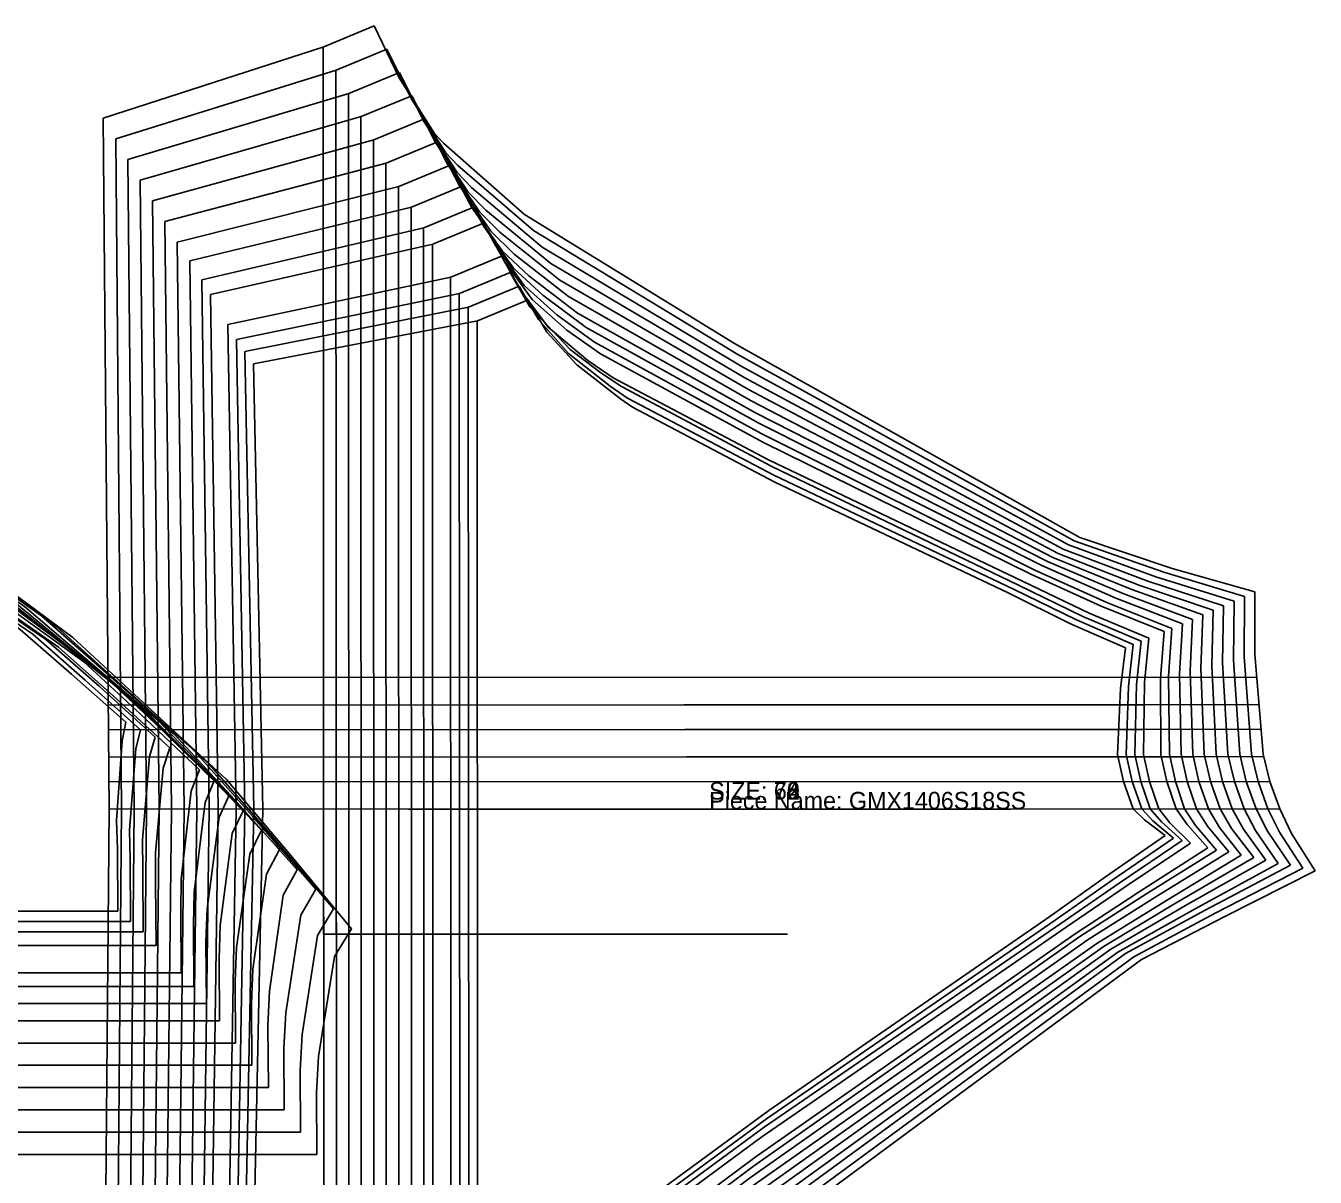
# Model space of a CAD drawing. Extents: x -2.3 to 71.7, y -13.3 to 27.1.
# Drawn here: x 53.22 to 71.74, y 10.59 to 27.13 of the extents above; entities that cross this region are included whole.
import ezdxf

# ---------------------------------------------------------------- set-up
doc = ezdxf.new("R2010")
doc.units = 0

# ---------------------------------------------------------------- blocks, each defined once
blk = doc.blocks.new('GMX1406S18BK_42')
at = {"layer": '1'}
for points in [[(45.3284, 23.3712), (45.6601, 22.6467), (46.1934, 22.1226), (47.0298, 21.7649), (48.6854, 21.0754), (51.3431, 19.6735), (53.1412, 18.4598), (53.8817, 17.8196), (54.659, 17.1264)], [(54.659, 17.1264), (54.6091, 16.8616), (54.5276, 15.7145), (54.5388, 15.302), (54.5448, 14.4146)], [(54.5448, 14.4146), (27.7718, 14.4146)]]:
    blk.add_lwpolyline(points, dxfattribs=at)
at = {"layer": '6'}
blk.add_line((54.5448, 14.4146), (27.7718, 14.4146), dxfattribs=at)
blk = doc.blocks.new('GMX1406S18BK_44')
at = {"layer": '1'}
for points in [[(45.4131, 23.5188), (45.7804, 22.6946), (46.2899, 22.1705), (47.0858, 21.7989), (48.7764, 21.0861), (51.489, 19.6403), (53.3231, 18.3906), (54.0778, 17.7324), (54.8698, 17.0198)], [(54.8698, 17.0198), (54.8056, 16.7473), (54.7136, 15.5759), (54.7219, 15.1543), (54.7279, 14.2669)], [(54.7279, 14.2669), (27.5611, 14.2669)]]:
    blk.add_lwpolyline(points, dxfattribs=at)
at = {"layer": '6'}
blk.add_line((54.7279, 14.2669), (27.5611, 14.2669), dxfattribs=at)
blk = doc.blocks.new('GMX1406S18BK_46')
at = {"layer": '1'}
for points in [[(45.4976, 23.6665), (45.8471, 22.8078), (46.3758, 22.2085), (47.1665, 21.8227), (48.8869, 21.088), (51.6458, 19.6011), (53.5099, 18.3183), (54.2763, 17.6436), (55.0805, 16.9134)], [(55.0805, 16.9134), (55.002, 16.6331), (54.8994, 15.4373), (54.9048, 15.0067), (54.9108, 14.1193)], [(54.9108, 14.1193), (27.3503, 14.1193)]]:
    blk.add_lwpolyline(points, dxfattribs=at)
at = {"layer": '6'}
blk.add_line((54.9108, 14.1193), (27.3503, 14.1193), dxfattribs=at)
blk = doc.blocks.new('GMX1406S18BK_48')
at = {"layer": '1'}
for points in [[(45.5822, 23.8633), (45.9172, 22.8791), (46.4603, 22.2134), (47.2331, 21.8329), (48.9871, 21.0696), (51.7979, 19.5298), (53.6952, 18.2051), (54.474, 17.51), (55.2913, 16.7576)], [(55.2913, 16.7576), (55.1984, 16.4696), (55.0852, 15.2495), (55.0878, 14.8098), (55.0938, 13.9224)], [(55.0938, 13.9224), (27.1396, 13.9224)]]:
    blk.add_lwpolyline(points, dxfattribs=at)
at = {"layer": '6'}
blk.add_line((55.0938, 13.9224), (27.1396, 13.9224), dxfattribs=at)
blk = doc.blocks.new('GMX1406S18BK_52')
at = {"layer": '1'}
for points in [[(45.7482, 24.2571), (46.0216, 23.2398), (46.5142, 22.4199), (47.3114, 21.9234), (49.1465, 21.0904), (52.0819, 19.4222), (54.0584, 17.9957), (54.8674, 17.2506), (55.7158, 16.4446)], [(55.7158, 16.4446), (55.5973, 16.1413), (55.4564, 14.8738), (55.4506, 14.4162), (55.4566, 13.5288)], [(55.4566, 13.5288), (26.715, 13.5288)]]:
    blk.add_lwpolyline(points, dxfattribs=at)
at = {"layer": '6'}
blk.add_line((55.4566, 13.5288), (26.715, 13.5288), dxfattribs=at)
blk = doc.blocks.new('GMX1406S18BK_54')
at = {"layer": '1'}
for points in [[(45.8297, 24.4539), (46.1137, 23.419), (46.6058, 22.5265), (47.3854, 21.9681), (49.2543, 21.0994), (52.2408, 19.3662), (54.2489, 17.889), (55.0695, 17.1195), (55.9297, 16.2875)], [(55.9297, 16.2875), (55.7998, 15.9765), (55.6416, 14.6858), (55.6305, 14.2193), (55.6365, 13.3319)], [(55.6365, 13.3319), (26.5012, 13.3319)]]:
    blk.add_lwpolyline(points, dxfattribs=at)
at = {"layer": '6'}
blk.add_line((55.6365, 13.3319), (26.5012, 13.3319), dxfattribs=at)
blk = doc.blocks.new('GMX1406S18BK_56')
at = {"layer": '1'}
for points in [[(45.9111, 24.6999), (46.2145, 23.5694), (46.6771, 22.594), (47.4516, 21.9829), (49.3566, 21.0747), (52.3972, 19.2703), (54.4386, 17.7376), (55.271, 16.9415), (56.1435, 16.081)], [(56.1435, 16.081), (56.0023, 15.7623), (55.8268, 14.4485), (55.8103, 13.9732), (55.8163, 13.0858)], [(55.8163, 13.0858), (26.2873, 13.0858)]]:
    blk.add_lwpolyline(points, dxfattribs=at)
at = {"layer": '6'}
blk.add_line((55.8163, 13.0858), (26.2873, 13.0858), dxfattribs=at)
blk = doc.blocks.new('GMX1406S18BK_58')
at = {"layer": '1'}
for points in [[(46.0015, 24.946), (46.2507, 23.7242), (46.7776, 22.6313), (47.5352, 22.003), (49.4715, 21.0515), (52.5577, 19.1699), (54.6258, 17.5783), (55.467, 16.7543), (56.3484, 15.864)], [(56.3484, 15.864), (56.1893, 15.5308), (56.0148, 14.2063), (55.9991, 13.7272), (56.0051, 12.8398)], [(56.0051, 12.8398), (26.0824, 12.8398)]]:
    blk.add_lwpolyline(points, dxfattribs=at)
at = {"layer": '6'}
blk.add_line((56.0051, 12.8398), (26.0824, 12.8398), dxfattribs=at)
blk = doc.blocks.new('GMX1406S18BK_60')
at = {"layer": '1'}
for points in [[(46.1339, 25.2167), (46.3501, 23.9211), (46.9351, 22.6654), (47.673, 22.0183), (49.643, 21.0102), (52.7769, 19.029), (54.8715, 17.3622), (55.7206, 16.5031), (56.6098, 15.5753)], [(56.6098, 15.5753), (56.4388, 15.2304), (56.2502, 13.8919), (56.2299, 13.4073), (56.2359, 12.5199)], [(56.2359, 12.5199), (25.8211, 12.5199)]]:
    blk.add_lwpolyline(points, dxfattribs=at)
at = {"layer": '6'}
blk.add_line((56.2359, 12.5199), (25.8211, 12.5199), dxfattribs=at)
blk = doc.blocks.new('GMX1406S18BK_62')
at = {"layer": '1'}
for points in [[(46.2692, 25.4874), (46.4465, 24.1051), (47.0401, 22.7987), (47.7906, 22.076), (49.7988, 21.0055), (52.9868, 18.9144), (55.1117, 17.1645), (55.9699, 16.2666), (56.8681, 15.2973)], [(56.8681, 15.2973), (56.6814, 14.9446), (56.4856, 13.5812), (56.4636, 13.0874), (56.4696, 12.2)], [(56.4696, 12.2), (25.5627, 12.2)]]:
    blk.add_lwpolyline(points, dxfattribs=at)
at = {"layer": '6'}
blk.add_line((56.4696, 12.2), (25.5627, 12.2), dxfattribs=at)
blk = doc.blocks.new('GMX1406S18BK_64')
at = {"layer": '1'}
for points in [[(46.4084, 25.7581), (46.5771, 24.2856), (47.1556, 22.8508), (47.9355, 22.1231), (49.9756, 20.9894), (53.2073, 18.7882), (55.3549, 16.9558), (56.2189, 16.0197), (57.1226, 15.0097)], [(57.1226, 15.0097), (56.9182, 14.6442), (56.7226, 13.2664), (56.7012, 12.7675), (56.7072, 11.8801)], [(56.7072, 11.8801), (25.3081, 11.8801)]]:
    blk.add_lwpolyline(points, dxfattribs=at)
at = {"layer": '6'}
blk.add_line((56.7072, 11.8801), (25.3081, 11.8801), dxfattribs=at)
blk = doc.blocks.new('GMX1406S18BK_66')
at = {"layer": '1'}
for points in [[(46.5369, 26.0288), (46.731, 24.4644), (47.315, 22.8986), (48.114, 22.1487), (50.1806, 20.9572), (53.4477, 18.6553), (55.6128, 16.748), (56.4806, 15.7774), (57.3878, 14.7306)], [(57.3878, 14.7306), (57.1735, 14.3584), (56.9564, 12.956), (56.9281, 12.4476), (56.9341, 11.5602)], [(56.9341, 11.5602), (25.043, 11.5602)]]:
    blk.add_lwpolyline(points, dxfattribs=at)
at = {"layer": '6'}
blk.add_line((56.9341, 11.5602), (25.043, 11.5602), dxfattribs=at)
blk = doc.blocks.new('GMX1406S18BK_68')
at = {"layer": '1'}
for points in [[(46.6743, 26.2995), (46.8893, 24.6486), (47.4877, 22.8715), (48.2771, 22.1164), (50.3697, 20.8776), (53.6734, 18.493), (55.8583, 16.5234), (56.7316, 15.5238), (57.6442, 14.4462)], [(57.6442, 14.4462), (57.4133, 14.0629), (57.1927, 12.6426), (57.1639, 12.1277), (57.1699, 11.2403)], [(57.1699, 11.2403), (24.7867, 11.2403)]]:
    blk.add_lwpolyline(points, dxfattribs=at)
at = {"layer": '6'}
blk.add_line((57.1699, 11.2403), (24.7867, 11.2403), dxfattribs=at)
blk = doc.blocks.new('GMX1406S18BK_70')
at = {"layer": '1'}
for points in [[(46.81, 26.5702), (47.0025, 24.871), (47.6689, 22.903), (48.4328, 22.1133), (50.5545, 20.821), (53.8983, 18.3427), (56.1046, 16.3028), (56.9838, 15.2705), (57.9021, 14.158)], [(57.9021, 14.158), (57.6563, 13.7625), (57.4288, 12.3281), (57.398, 11.8078), (57.404, 10.9204)], [(57.404, 10.9204), (24.5287, 10.9204)]]:
    blk.add_lwpolyline(points, dxfattribs=at)
at = {"layer": '6'}
blk.add_line((57.404, 10.9204), (24.5287, 10.9204), dxfattribs=at)
blk = doc.blocks.new('GMX1406S18SS_42')
at = {"layer": '1'}
for points in [[(56.4919, 22.2767), (59.7098, 22.8926), (59.7098, 22.8926), (60.4372, 23.1941)], [(60.4372, 23.1941), (60.7053, 22.7317), (61.135, 22.2587), (61.7615, 21.7718), (61.9357, 21.651), (63.9797, 20.5774), (67.3316, 18.9851), (68.2166, 18.5472), (69.0155, 18.198)], [(56.4936, 9.4681), (56.6273, 15.8788), (56.4919, 22.2767)], [(69.0155, 18.198), (68.9423, 17.6141), (68.8998, 16.6654)], [(68.8998, 16.6654), (68.9889, 16.2742), (69.1259, 15.8836), (69.1259, 15.8836), (69.2892, 15.725), (69.5837, 15.5014)], [(69.5837, 15.5014), (68.7265, 14.9066), (67.9298, 14.3382), (63.8926, 11.5529), (62.2561, 10.3475), (61.3005, 9.594), (60.7715, 9.0504), (60.4451, 8.5604)], [(60.4451, 8.5604), (59.7143, 8.8535), (56.4936, 9.4681)]]:
    blk.add_lwpolyline(points, dxfattribs=at)
at = {"layer": '5'}
blk.add_line((60.9289, 15.8772), (67.3666, 15.8772), dxfattribs=at)
at = {"layer": '7'}
blk.add_line((60.9289, 15.8772), (67.3666, 15.8772), dxfattribs=at)
at = {"layer": '8'}
for p, q in [((59.7127, 8.8541), (59.7049, 22.8915)), ((68.9623, 17.7733), (56.6037, 17.7686)), ((68.9317, 17.3796), (56.6111, 17.3749)), ((68.916, 17.0253), (56.614, 17.0206)), ((68.9073, 16.6312), (56.6191, 16.6269)), ((68.9876, 16.2773), (56.6241, 16.2725)), ((69.1259, 15.8836), (56.6273, 15.8788))]:
    blk.add_line(p, q, dxfattribs=at)
blk.add_lwpolyline([(64.1642, 14.0819), (59.7095, 14.0819), (59.7095, 16.235)], dxfattribs=at)
at = {"layer": '1'}
for s, p in [('SIZE: 42', (63.0378, 16.0172)), ('Piece Name: GMX1406S18SS', (63.0378, 15.8772))]:
    blk.add_text(s, height=0.25, dxfattribs=at).set_placement(p)
blk = doc.blocks.new('GMX1406S18SS_44')
at = {"layer": '1'}
for points in [[(56.3696, 22.4504), (59.5816, 23.0895), (59.5816, 23.0895), (60.309, 23.391)], [(60.309, 23.391), (60.5845, 22.914), (61.017, 22.4216), (61.6159, 21.9528), (61.8631, 21.7831), (63.9636, 20.6781), (67.4083, 19.0389), (68.3121, 18.5964), (69.1277, 18.2439)], [(56.3713, 9.2946), (56.4991, 15.8788), (56.3696, 22.4504)], [(69.1277, 18.2439), (69.0583, 17.6422), (69.0243, 16.6656)], [(69.0243, 16.6656), (69.1126, 16.2743), (69.2488, 15.8836), (69.2488, 15.8836), (69.4108, 15.7109), (69.706, 15.4645)], [(69.706, 15.4645), (68.8256, 14.8612), (68.0072, 14.2844), (63.8596, 11.4307), (62.1781, 10.1957), (61.1963, 9.4233), (60.6526, 8.8661), (60.3169, 8.3635)], [(60.3169, 8.3635), (59.5861, 8.6566), (56.3713, 9.2946)]]:
    blk.add_lwpolyline(points, dxfattribs=at)
at = {"layer": '5'}
blk.add_line((60.8007, 15.8772), (67.2384, 15.8772), dxfattribs=at)
at = {"layer": '7'}
blk.add_line((60.8007, 15.8772), (67.2384, 15.8772), dxfattribs=at)
at = {"layer": '8'}
for p, q in [((59.5845, 8.6572), (59.5767, 23.0884)), ((69.0735, 17.7734), (56.4775, 17.7686)), ((69.0491, 17.3796), (56.484, 17.3749)), ((69.0369, 17.0253), (56.4869, 17.0206)), ((69.0318, 16.6314), (56.4915, 16.6269)), ((69.1115, 16.2773), (56.4959, 16.2725)), ((69.2488, 15.8836), (56.4991, 15.8788))]:
    blk.add_line(p, q, dxfattribs=at)
blk.add_lwpolyline([(64.036, 14.0819), (59.5813, 14.0819), (59.5813, 16.235)], dxfattribs=at)
at = {"layer": '1'}
for s, p in [('SIZE: 44', (63.0378, 16.0172)), ('Piece Name: GMX1406S18SS', (63.0378, 15.8772))]:
    blk.add_text(s, height=0.25, dxfattribs=at).set_placement(p)
blk = doc.blocks.new('GMX1406S18SS_46')
at = {"layer": '1'}
for points in [[(56.2473, 22.6241), (59.4536, 23.2864), (59.4536, 23.2864), (60.181, 23.5879)], [(60.181, 23.5879), (60.4637, 23.0965), (61.0434, 22.4799), (61.4836, 22.1444), (61.7767, 21.9499), (63.9366, 20.8019), (67.4795, 19.0976), (68.4047, 18.648), (69.2392, 18.2902)], [(56.249, 9.1211), (56.3711, 15.8788), (56.2473, 22.6241)], [(69.2392, 18.2902), (69.1739, 17.6707), (69.1489, 16.6658)], [(69.1489, 16.6658), (69.2364, 16.2745), (69.372, 15.8838), (69.372, 15.8838), (69.5325, 15.697), (69.8284, 15.4277)], [(69.8284, 15.4277), (68.927, 14.818), (68.089, 14.2349), (63.8285, 11.3107), (62.1014, 10.045), (61.0926, 9.2533), (60.5339, 8.6822), (60.1889, 8.1666)], [(60.1889, 8.1666), (59.458, 8.4597), (56.249, 9.1211)]]:
    blk.add_lwpolyline(points, dxfattribs=at)
at = {"layer": '5'}
blk.add_line((60.6727, 15.8772), (67.1103, 15.8772), dxfattribs=at)
at = {"layer": '7'}
blk.add_line((60.6727, 15.8772), (67.1103, 15.8772), dxfattribs=at)
at = {"layer": '8'}
for p, q in [((59.4564, 8.4603), (59.4486, 23.2853)), ((69.1849, 17.7735), (56.3514, 17.7686)), ((69.1666, 17.3798), (56.3569, 17.3749)), ((69.158, 17.0255), (56.3599, 17.0206)), ((69.1564, 16.6316), (56.3639, 16.6269)), ((69.2354, 16.2775), (56.3679, 16.2725)), ((69.372, 15.8838), (56.3711, 15.8788))]:
    blk.add_line(p, q, dxfattribs=at)
blk.add_lwpolyline([(63.908, 14.0819), (59.4533, 14.0819), (59.4533, 16.235)], dxfattribs=at)
at = {"layer": '1'}
for s, p in [('SIZE: 46', (63.0378, 16.0172)), ('Piece Name: GMX1406S18SS', (63.0378, 15.8772))]:
    blk.add_text(s, height=0.25, dxfattribs=at).set_placement(p)
blk = doc.blocks.new('GMX1406S18SS_48')
at = {"layer": '1'}
for points in [[(56.1247, 22.8391), (59.3257, 23.5226), (59.3257, 23.5226), (60.0531, 23.8241)], [(60.0531, 23.8241), (60.3413, 23.3158), (60.727, 22.8009), (61.2929, 22.3251), (61.6573, 22.0761), (63.8882, 20.8971), (67.5469, 19.1476), (68.4953, 18.6957), (69.3504, 18.3368)], [(56.1264, 8.9063), (56.2432, 15.8788), (56.1247, 22.8391)], [(69.3504, 18.3368), (69.2895, 17.6993), (69.2738, 16.666)], [(69.2738, 16.666), (69.3606, 16.2747), (69.4955, 15.8838), (69.4955, 15.8838), (69.6547, 15.6831), (69.951, 15.3909)], [(69.951, 15.3909), (69.0243, 14.7751), (68.1625, 14.1859), (63.7926, 11.1703), (62.0212, 9.8653), (60.9869, 9.0493), (60.4143, 8.4609), (60.061, 7.9303)], [(60.061, 7.9303), (59.3302, 8.2235), (56.1264, 8.9063)]]:
    blk.add_lwpolyline(points, dxfattribs=at)
at = {"layer": '5'}
blk.add_line((60.5448, 15.8772), (66.9825, 15.8772), dxfattribs=at)
at = {"layer": '7'}
blk.add_line((60.5448, 15.8772), (66.9825, 15.8772), dxfattribs=at)
at = {"layer": '8'}
for p, q in [((59.3286, 8.224), (59.3208, 23.5215)), ((69.2968, 17.7736), (56.2254, 17.7686)), ((69.2847, 17.3798), (56.2301, 17.3749)), ((69.2793, 17.0255), (56.233, 17.0206)), ((69.2813, 16.6318), (56.2366, 16.6269)), ((69.3598, 16.2775), (56.24, 16.2725)), ((69.4955, 15.8838), (56.2432, 15.8788))]:
    blk.add_line(p, q, dxfattribs=at)
blk.add_lwpolyline([(63.7801, 14.0819), (59.3254, 14.0819), (59.3254, 16.235)], dxfattribs=at)
at = {"layer": '1'}
for s, p in [('SIZE: 48', (63.0378, 16.0172)), ('Piece Name: GMX1406S18SS', (63.0378, 15.8772))]:
    blk.add_text(s, height=0.25, dxfattribs=at).set_placement(p)
blk = doc.blocks.new('GMX1406S18SS_52')
at = {"layer": '1'}
for points in [[(55.8776, 23.2691), (59.069, 23.9949), (59.069, 23.9949), (59.7963, 24.2965)], [(59.7963, 24.2965), (60.0944, 23.7553), (60.497, 23.2016), (60.9949, 22.761), (61.4784, 22.4167), (63.8182, 21.1454), (67.6581, 19.2546), (68.6659, 18.7938), (69.5734, 18.429)], [(55.8793, 8.4767), (55.9864, 15.8788), (55.8776, 23.2691)], [(69.5734, 18.429), (69.5205, 17.7559), (69.5224, 16.6664)], [(69.5224, 16.6664), (69.6081, 16.2751), (69.7418, 15.8841), (69.7418, 15.8841), (69.8993, 15.6574), (70.1981, 15.323)], [(70.1981, 15.323), (69.2102, 14.6923), (68.2911, 14.0881), (63.7112, 10.889), (61.8551, 9.5056), (60.7717, 8.6407), (60.1727, 8.0183), (59.8043, 7.458)]]:
    blk.add_lwpolyline(points, dxfattribs=at)
at = {"layer": '5'}
blk.add_line((60.2881, 15.8772), (66.7257, 15.8772), dxfattribs=at)
at = {"layer": '7'}
blk.add_line((60.2881, 15.8772), (66.7257, 15.8772), dxfattribs=at)
at = {"layer": '8'}
for p, q in [((59.0718, 7.7517), (59.064, 23.9939)), ((69.5221, 17.7738), (55.9718, 17.7686)), ((69.5212, 17.3801), (55.975, 17.3749)), ((69.5218, 17.0258), (55.9779, 17.0206)), ((69.5299, 16.6322), (55.9808, 16.6269)), ((69.6074, 16.2778), (55.9833, 16.2725)), ((69.7418, 15.8841), (55.9864, 15.8788))]:
    blk.add_line(p, q, dxfattribs=at)
blk.add_lwpolyline([(63.5233, 14.0819), (59.0686, 14.0819), (59.0686, 16.235)], dxfattribs=at)
at = {"layer": '1'}
for s, p in [('SIZE: 52', (63.0378, 16.0172)), ('Piece Name: GMX1406S18SS', (63.0378, 15.8772))]:
    blk.add_text(s, height=0.25, dxfattribs=at).set_placement(p)
blk = doc.blocks.new('GMX1406S18SS_54')
at = {"layer": '1'}
for points in [[(55.753, 23.484), (58.9402, 24.2312), (58.9402, 24.2312), (59.6676, 24.5327)], [(59.6676, 24.5327), (59.9708, 23.9754), (60.3819, 23.4027), (60.8475, 22.9813), (61.3885, 22.5886), (63.7825, 21.2727), (67.712, 19.3138), (68.7498, 18.8453), (69.6836, 18.4751)], [(55.7547, 8.2618), (55.8577, 15.8788), (55.753, 23.484)], [(69.6836, 18.4751), (69.6352, 17.7841), (69.6464, 16.6666)], [(69.6464, 16.6666), (69.7316, 16.2753), (69.8646, 15.8841), (69.8646, 15.8841), (70.0219, 15.6456), (70.3226, 15.292)], [(70.3226, 15.292), (69.3057, 14.6574), (68.3595, 14.0491), (63.672, 10.7535), (61.7726, 9.3284), (60.6641, 8.438), (60.0517, 7.7978), (59.6755, 7.2218)]]:
    blk.add_lwpolyline(points, dxfattribs=at)
at = {"layer": '5'}
blk.add_line((60.1593, 15.8772), (66.597, 15.8772), dxfattribs=at)
at = {"layer": '7'}
blk.add_line((60.1593, 15.8772), (66.597, 15.8772), dxfattribs=at)
at = {"layer": '8'}
for p, q in [((58.9431, 7.5155), (58.9353, 24.2301)), ((69.6354, 17.7739), (55.8443, 17.7686)), ((69.6393, 17.3802), (55.847, 17.3749)), ((69.6428, 17.0258), (55.8499, 17.0206)), ((69.6539, 16.6324), (55.8524, 16.6269)), ((69.7308, 16.2779), (55.8545, 16.2725)), ((69.8646, 15.8841), (55.8577, 15.8788))]:
    blk.add_line(p, q, dxfattribs=at)
blk.add_lwpolyline([(63.3946, 14.0819), (58.9399, 14.0819), (58.9399, 16.235)], dxfattribs=at)
at = {"layer": '1'}
for s, p in [('SIZE: 54', (63.0378, 16.0172)), ('Piece Name: GMX1406S18SS', (63.0378, 15.8772))]:
    blk.add_text(s, height=0.25, dxfattribs=at).set_placement(p)
blk = doc.blocks.new('GMX1406S18SS_56')
at = {"layer": '1'}
for points in [[(55.5772, 23.7536), (58.7612, 24.5264), (58.7612, 24.5264), (59.4886, 24.828)], [(59.4886, 24.828), (59.8006, 24.2484), (60.226, 23.6495), (60.6485, 23.2602), (61.2721, 22.7966), (63.7481, 21.4228), (67.8131, 19.3766), (68.8768, 18.9087), (69.8333, 18.5399)], [(55.5789, 7.9922), (55.6787, 15.8788), (55.5772, 23.7536)], [(69.8333, 18.5399), (69.7911, 17.8239), (69.8157, 16.6669)], [(69.8157, 16.6669), (69.9022, 16.2754), (70.0369, 15.8843), (70.0369, 15.8843), (70.1948, 15.6349), (70.4985, 15.264)], [(70.4985, 15.264), (69.4529, 14.6212), (68.48, 14.0048), (63.6303, 10.5874), (61.6654, 9.1099), (60.5187, 8.1869), (59.8853, 7.5233), (59.4965, 6.9264)]]:
    blk.add_lwpolyline(points, dxfattribs=at)
at = {"layer": '5'}
blk.add_line((59.9803, 15.8772), (66.4179, 15.8772), dxfattribs=at)
at = {"layer": '7'}
blk.add_line((59.9803, 15.8772), (66.4179, 15.8772), dxfattribs=at)
at = {"layer": '8'}
for p, q in [((58.7641, 7.2202), (58.7563, 24.5254)), ((69.7923, 17.774), (55.6662, 17.7686)), ((69.8005, 17.3803), (55.6686, 17.3749)), ((69.8081, 17.026), (55.6716, 17.0206)), ((69.8232, 16.6327), (55.6737, 16.6269)), ((69.9015, 16.278), (55.6755, 16.2725)), ((70.0369, 15.8843), (55.6787, 15.8788))]:
    blk.add_line(p, q, dxfattribs=at)
blk.add_lwpolyline([(63.2156, 14.0819), (58.7609, 14.0819), (58.7609, 16.235)], dxfattribs=at)
at = {"layer": '1'}
for s, p in [('SIZE: 56', (63.0378, 16.0172)), ('Piece Name: GMX1406S18SS', (63.0378, 15.8772))]:
    blk.add_text(s, height=0.25, dxfattribs=at).set_placement(p)
blk = doc.blocks.new('GMX1406S18SS_58')
at = {"layer": '1'}
for points in [[(55.3982, 24.0232), (58.5792, 24.8218), (58.5792, 24.8218), (59.3066, 25.1233)], [(59.3066, 25.1233), (59.6267, 24.5215), (60.0651, 23.8968), (60.4454, 23.5386), (61.1481, 23.0047), (63.7022, 21.572), (67.8963, 19.436), (68.9935, 18.9705), (69.979, 18.605)], [(55.3999, 7.7226), (55.4967, 15.8788), (55.3982, 24.0232)], [(69.979, 18.605), (69.9436, 17.8639), (69.982, 16.6672)], [(69.982, 16.6672), (70.07, 16.2756), (70.206, 15.8843), (70.206, 15.8843), (70.3663, 15.6165), (70.6774, 15.2162)], [(70.6774, 15.2162), (69.6027, 14.5686), (68.6023, 13.9475), (63.5885, 10.4153), (61.557, 8.8882), (60.3714, 7.934), (59.7166, 7.248), (59.3145, 6.6312)]]:
    blk.add_lwpolyline(points, dxfattribs=at)
at = {"layer": '5'}
blk.add_line((59.7983, 15.8772), (66.236, 15.8772), dxfattribs=at)
at = {"layer": '7'}
blk.add_line((59.7983, 15.8772), (66.236, 15.8772), dxfattribs=at)
at = {"layer": '8'}
for p, q in [((58.5821, 6.9249), (58.5743, 24.8207)), ((69.9465, 17.7741), (55.4794, 17.7686)), ((69.9591, 17.3804), (55.4829, 17.3749)), ((69.9705, 17.026), (55.4858, 17.0206)), ((69.9895, 16.633), (55.4898, 16.6269)), ((70.0692, 16.2781), (55.4935, 16.2725)), ((70.206, 15.8843), (55.4967, 15.8788))]:
    blk.add_line(p, q, dxfattribs=at)
blk.add_lwpolyline([(63.0336, 14.0819), (58.5789, 14.0819), (58.5789, 16.235)], dxfattribs=at)
at = {"layer": '1'}
for s, p in [('SIZE: 58', (63.0378, 16.0172)), ('Piece Name: GMX1406S18SS', (63.0378, 15.8772))]:
    blk.add_text(s, height=0.25, dxfattribs=at).set_placement(p)
blk = doc.blocks.new('GMX1406S18SS_60')
at = {"layer": '1'}
for points in [[(55.2185, 24.3204), (58.3966, 25.1563), (58.3966, 25.1563), (59.124, 25.4579)], [(59.124, 25.4579), (59.4505, 24.8321), (59.9003, 24.1786), (60.2359, 23.8523), (61.0189, 23.2415), (63.6501, 21.7391), (67.9727, 19.4959), (69.1067, 19.0324), (70.1246, 18.6703)], [(55.2202, 7.4254), (55.3141, 15.8788), (55.2185, 24.3204)], [(70.1246, 18.6703), (70.0956, 17.9038), (70.1478, 16.6675)], [(70.1478, 16.6675), (70.237, 16.2757), (70.3743, 15.8845), (70.3743, 15.8845), (70.5379, 15.6035), (70.857, 15.1828)], [(70.857, 15.1828), (69.7458, 14.5335), (68.7111, 13.9102), (63.5381, 10.2321), (61.4425, 8.6424), (60.2199, 7.6497), (59.5453, 6.9368), (59.1319, 6.2966)]]:
    blk.add_lwpolyline(points, dxfattribs=at)
at = {"layer": '5'}
blk.add_line((59.6157, 15.8772), (66.0534, 15.8772), dxfattribs=at)
at = {"layer": '7'}
blk.add_line((59.6157, 15.8772), (66.0534, 15.8772), dxfattribs=at)
at = {"layer": '8'}
for p, q in [((58.3995, 6.5903), (58.3917, 25.1553)), ((70.0999, 17.7742), (55.2979, 17.7686)), ((70.1126, 17.3805), (55.3012, 17.3749)), ((70.1292, 17.0262), (55.3041, 17.0206)), ((70.1553, 16.6333), (55.3076, 16.6269)), ((70.2362, 16.2782), (55.3109, 16.2725)), ((70.3743, 15.8845), (55.3141, 15.8788))]:
    blk.add_line(p, q, dxfattribs=at)
blk.add_lwpolyline([(62.851, 14.0819), (58.3963, 14.0819), (58.3963, 16.235)], dxfattribs=at)
at = {"layer": '1'}
for s, p in [('SIZE: 60', (63.0377, 16.0172)), ('Piece Name: GMX1406S18SS', (63.0377, 15.8772))]:
    blk.add_text(s, height=0.25, dxfattribs=at).set_placement(p)
blk = doc.blocks.new('GMX1406S18SS_62')
at = {"layer": '1'}
for points in [[(55.0447, 24.6176), (58.2201, 25.4909), (58.2201, 25.4909), (58.9475, 25.7925)], [(58.9475, 25.7925), (59.2799, 25.1426), (59.7404, 24.4604), (60.0322, 24.1664), (60.8935, 23.4779), (63.6, 21.9046), (68.048, 19.5525), (69.2228, 19.0929), (70.2762, 18.7355)], [(55.0464, 7.1282), (55.1376, 15.8788), (55.0447, 24.6176)], [(70.2762, 18.7355), (70.2538, 17.9438), (70.3197, 16.6678)], [(70.3197, 16.6678), (70.4101, 16.2758), (70.5486, 15.8845), (70.5486, 15.8845), (70.711, 15.5896), (71.0309, 15.146)], [(71.0309, 15.146), (69.8789, 14.4947), (68.8059, 13.8689), (63.4842, 10.0463), (61.329, 8.395), (60.0717, 7.3641), (59.379, 6.6249), (58.9554, 5.962)]]:
    blk.add_lwpolyline(points, dxfattribs=at)
at = {"layer": '5'}
blk.add_line((59.4392, 15.8772), (65.8769, 15.8772), dxfattribs=at)
at = {"layer": '7'}
blk.add_line((59.4392, 15.8772), (65.8769, 15.8772), dxfattribs=at)
at = {"layer": '8'}
for p, q in [((58.223, 6.2557), (58.2152, 25.4899)), ((70.2609, 17.7743), (55.1224, 17.7686)), ((70.2774, 17.3806), (55.1255, 17.3749)), ((70.2977, 17.0262), (55.1284, 17.0206)), ((70.3272, 16.6336), (55.1315, 16.6269)), ((70.4092, 16.2783), (55.1344, 16.2725)), ((70.5486, 15.8845), (55.1376, 15.8788))]:
    blk.add_line(p, q, dxfattribs=at)
blk.add_lwpolyline([(62.6745, 14.0819), (58.2198, 14.0819), (58.2198, 16.235)], dxfattribs=at)
at = {"layer": '1'}
for s, p in [('SIZE: 62', (63.0378, 16.0172)), ('Piece Name: GMX1406S18SS', (63.0378, 15.8772))]:
    blk.add_text(s, height=0.25, dxfattribs=at).set_placement(p)
blk = doc.blocks.new('GMX1406S18SS_64')
at = {"layer": '1'}
for points in [[(54.867, 24.9148), (58.0399, 25.8256), (58.0399, 25.8256), (58.7672, 26.1271)], [(58.7672, 26.1271), (59.1057, 25.4534), (59.5774, 24.7429), (59.828, 24.4836), (60.7652, 23.716), (63.5471, 22.0735), (68.1208, 19.6153), (69.3361, 19.1561), (70.425, 18.8007)], [(54.8687, 6.831), (54.9573, 15.8788), (54.867, 24.9148)], [(70.425, 18.8007), (70.4087, 17.9838), (70.4878, 16.6681)], [(70.4878, 16.6681), (70.5793, 16.276), (70.719, 15.8847), (70.719, 15.8847), (70.8828, 15.5718), (71.2087, 15.0994)], [(71.2087, 15.0994), (70.0173, 14.4494), (68.9072, 13.8242), (63.4316, 9.8593), (61.2144, 8.1471), (59.9214, 7.0785), (59.2095, 6.3131), (58.7752, 5.6274)]]:
    blk.add_lwpolyline(points, dxfattribs=at)
at = {"layer": '5'}
blk.add_line((59.259, 15.8772), (65.6966, 15.8772), dxfattribs=at)
at = {"layer": '7'}
blk.add_line((59.259, 15.8772), (65.6966, 15.8772), dxfattribs=at)
at = {"layer": '8'}
for p, q in [((58.0427, 5.9211), (58.0349, 25.8245)), ((70.4193, 17.7744), (54.9431, 17.7686)), ((70.4391, 17.3807), (54.9459, 17.3749)), ((70.4628, 17.0264), (54.9488, 17.0206)), ((70.4953, 16.6339), (54.9517, 16.6269)), ((70.5785, 16.2784), (54.9542, 16.2725)), ((70.719, 15.8847), (54.9573, 15.8788))]:
    blk.add_line(p, q, dxfattribs=at)
blk.add_lwpolyline([(62.4942, 14.0819), (58.0395, 14.0819), (58.0395, 16.235)], dxfattribs=at)
at = {"layer": '1'}
for s, p in [('SIZE: 64', (63.0378, 16.0172)), ('Piece Name: GMX1406S18SS', (63.0378, 15.8772))]:
    blk.add_text(s, height=0.25, dxfattribs=at).set_placement(p)
blk = doc.blocks.new('GMX1406S18SS_66')
at = {"layer": '1'}
for points in [[(54.6909, 25.2116), (57.8614, 26.1602), (57.8614, 26.1602), (58.5888, 26.4617)], [(58.5888, 26.4617), (58.9335, 25.7638), (59.4162, 25.0248), (59.6275, 24.8031), (60.6392, 23.9529), (63.4974, 22.2405), (68.1981, 19.6748), (69.4521, 19.2182), (70.575, 18.8664)], [(54.6926, 6.5342), (54.7789, 15.8788), (54.6909, 25.2116)], [(70.575, 18.8664), (70.5652, 18.0243), (70.6579, 16.6684)], [(70.6579, 16.6684), (70.7504, 16.276), (70.891, 15.8847), (70.891, 15.8847), (71.0557, 15.5626), (71.3847, 15.0755)], [(71.3847, 15.0755), (70.1583, 14.4277), (69.0151, 13.8041), (63.3825, 9.6842), (61.1023, 7.9057), (59.7728, 6.7964), (59.0417, 6.0026), (58.5967, 5.2928)]]:
    blk.add_lwpolyline(points, dxfattribs=at)
at = {"layer": '5'}
blk.add_line((59.0805, 15.8772), (65.5182, 15.8772), dxfattribs=at)
at = {"layer": '7'}
blk.add_line((59.0805, 15.8772), (65.5182, 15.8772), dxfattribs=at)
at = {"layer": '8'}
for p, q in [((57.8643, 5.5865), (57.8565, 26.1591)), ((70.5798, 17.7745), (54.7654, 17.7686)), ((70.6029, 17.3808), (54.7682, 17.3749)), ((70.6299, 17.0264), (54.7711, 17.0206)), ((70.6654, 16.6342), (54.7735, 16.6269)), ((70.7495, 16.2785), (54.7757, 16.2725)), ((70.891, 15.8847), (54.7789, 15.8788))]:
    blk.add_line(p, q, dxfattribs=at)
blk.add_lwpolyline([(62.3158, 14.0819), (57.8611, 14.0819), (57.8611, 16.235)], dxfattribs=at)
at = {"layer": '1'}
for s, p in [('SIZE: 66', (63.0378, 16.0172)), ('Piece Name: GMX1406S18SS', (63.0378, 15.8772))]:
    blk.add_text(s, height=0.25, dxfattribs=at).set_placement(p)
blk = doc.blocks.new('GMX1406S18SS_68')
at = {"layer": '1'}
for points in [[(54.5142, 25.5088), (57.6824, 26.4947), (57.6824, 26.4947), (58.4098, 26.7963)], [(58.4098, 26.7963), (58.7609, 26.0745), (59.2549, 25.3067), (59.4273, 25.1235), (60.5133, 24.1899), (63.4483, 22.4078), (68.2768, 19.7354), (69.5687, 19.2809), (70.7246, 18.9327)], [(54.5159, 6.237), (54.5999, 15.8788), (54.5142, 25.5088)], [(70.7246, 18.9327), (70.7212, 18.0649), (70.8274, 16.6687)], [(70.8274, 16.6687), (70.9207, 16.2762), (71.0623, 15.8849), (71.0623, 15.8849), (71.2279, 15.5463), (71.5614, 15.0331)], [(71.5614, 15.0331), (70.3051, 14.3844), (69.1337, 13.7595), (63.3389, 9.4977), (60.9933, 7.6583), (59.6259, 6.5112), (58.8745, 5.6912), (58.4177, 4.9582)]]:
    blk.add_lwpolyline(points, dxfattribs=at)
at = {"layer": '5'}
blk.add_line((58.9015, 15.8772), (65.3392, 15.8772), dxfattribs=at)
at = {"layer": '7'}
blk.add_line((58.9015, 15.8772), (65.3392, 15.8772), dxfattribs=at)
at = {"layer": '8'}
for p, q in [((57.6853, 5.2519), (57.6775, 26.4937)), ((70.7404, 17.7746), (54.5872, 17.7686)), ((70.7665, 17.3809), (54.5898, 17.3749)), ((70.7967, 17.0266), (54.5927, 17.0206)), ((70.8349, 16.6345), (54.5948, 16.6269)), ((70.9199, 16.2786), (54.5967, 16.2725)), ((71.0623, 15.8849), (54.5999, 15.8788))]:
    blk.add_line(p, q, dxfattribs=at)
blk.add_lwpolyline([(62.1368, 14.0819), (57.6821, 14.0819), (57.6821, 16.235)], dxfattribs=at)
at = {"layer": '1'}
for s, p in [('SIZE: 68', (63.0378, 16.0172)), ('Piece Name: GMX1406S18SS', (63.0378, 15.8772))]:
    blk.add_text(s, height=0.25, dxfattribs=at).set_placement(p)
blk = doc.blocks.new('GMX1406S18SS_70')
at = {"layer": '1'}
for points in [[(54.3353, 25.806), (57.5013, 26.8294), (57.5013, 26.8294), (58.2286, 27.1309)], [(58.2286, 27.1309), (58.5858, 26.3839), (59.0911, 25.5861), (59.2236, 25.4434), (60.3856, 24.422), (63.3993, 22.566), (68.3589, 19.7799), (69.6863, 19.3363), (70.8728, 18.9986)], [(54.337, 5.9398), (54.4187, 15.8788), (54.3353, 25.806)], [(70.8728, 18.9986), (70.8754, 18.1054), (70.9947, 16.669)], [(70.9947, 16.669), (71.0889, 16.2764), (71.2315, 15.8849), (71.2315, 15.8849), (71.3995, 15.5307), (71.7403, 14.9929)], [(71.7403, 14.9929), (70.45, 14.3439), (69.2467, 13.7182), (63.2914, 9.3126), (60.8811, 7.4116), (59.4762, 6.2264), (58.7048, 5.3798), (58.2365, 4.6236)]]:
    blk.add_lwpolyline(points, dxfattribs=at)
at = {"layer": '5'}
blk.add_line((58.7204, 15.8772), (65.158, 15.8772), dxfattribs=at)
at = {"layer": '7'}
blk.add_line((58.7204, 15.8772), (65.158, 15.8772), dxfattribs=at)
at = {"layer": '8'}
for p, q in [((57.5041, 4.9173), (57.4963, 26.8283)), ((70.8997, 17.7747), (54.4067, 17.7686)), ((70.9285, 17.381), (54.4092, 17.3749)), ((70.9615, 17.0266), (54.4122, 17.0206)), ((71.0022, 16.6348), (54.4139, 16.6269)), ((71.0881, 16.2787), (54.4156, 16.2725)), ((71.2315, 15.8849), (54.4187, 15.8788))]:
    blk.add_line(p, q, dxfattribs=at)
blk.add_lwpolyline([(61.9556, 14.0819), (57.5009, 14.0819), (57.5009, 16.235)], dxfattribs=at)
at = {"layer": '1'}
for s, p in [('SIZE: 70', (63.0378, 16.0172)), ('Piece Name: GMX1406S18SS', (63.0378, 15.8772))]:
    blk.add_text(s, height=0.25, dxfattribs=at).set_placement(p)

msp = doc.modelspace()

# ---------------------------------------------------------------- block references
at = {"layer": '1'}
for name in ['GMX1406S18SS_70', 'GMX1406S18BK_70', 'GMX1406S18SS_68', 'GMX1406S18BK_68', 'GMX1406S18SS_66', 'GMX1406S18BK_66', 'GMX1406S18SS_64', 'GMX1406S18BK_64', 'GMX1406S18SS_62', 'GMX1406S18BK_62', 'GMX1406S18SS_60', 'GMX1406S18BK_60', 'GMX1406S18SS_58', 'GMX1406S18BK_58', 'GMX1406S18SS_56', 'GMX1406S18BK_56', 'GMX1406S18BK_54', 'GMX1406S18SS_54', 'GMX1406S18BK_52', 'GMX1406S18SS_52', 'GMX1406S18BK_48', 'GMX1406S18SS_48', 'GMX1406S18BK_46', 'GMX1406S18BK_44', 'GMX1406S18SS_46', 'GMX1406S18BK_42', 'GMX1406S18SS_44', 'GMX1406S18SS_42']:
    msp.add_blockref(name, (0, 0), dxfattribs=at)

doc.saveas('drawing.dxf')
